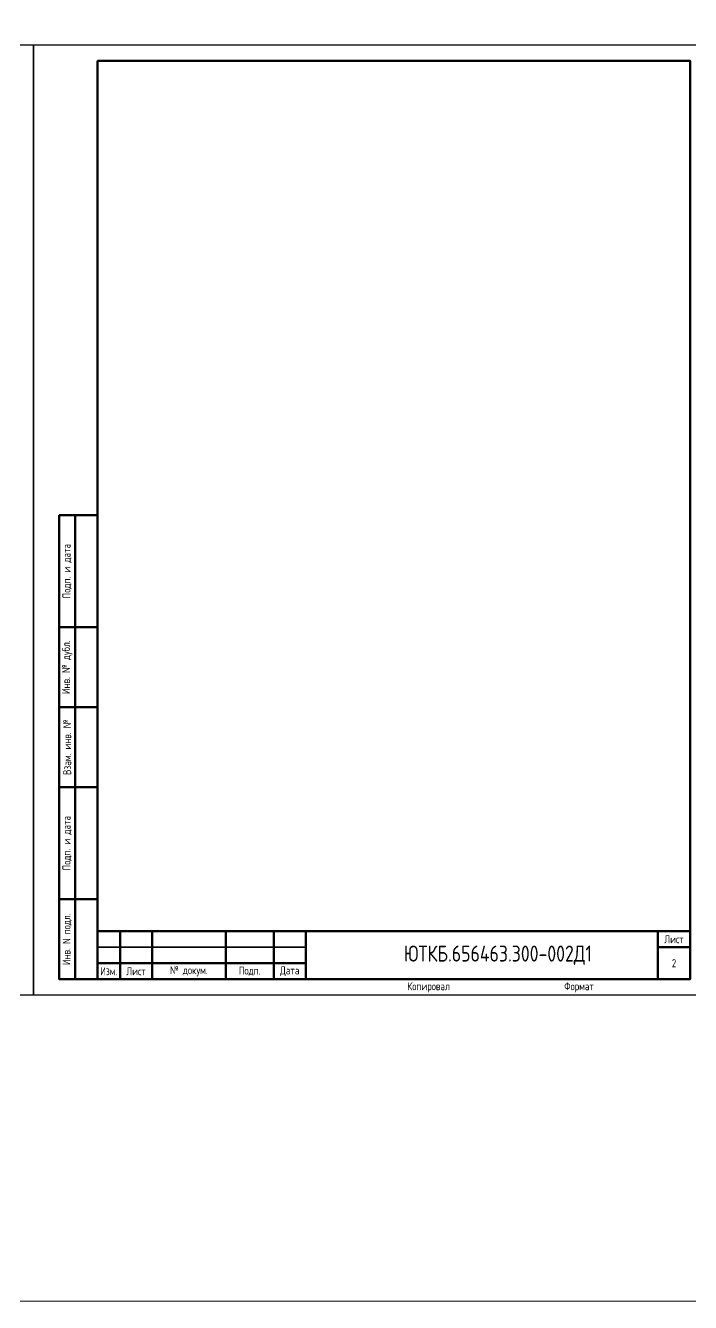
# Model space of a CAD drawing. Header units: millimetres. Extents: x -1315 to 7958, y -96 to 618.
# Drawn here: x -842.3 to -634.7, y -96 to 303 of the extents above; entities that cross this region are included whole.
import ezdxf

# ---------------------------------------------------------------- set-up
doc = ezdxf.new("R2010")
doc.units = ezdxf.units.MM
doc.styles.add('Gost_type_A', font='GOST_A.TTF')

# ---------------------------------------------------------------- blocks, each defined once
blk = doc.blocks.new('Штамп левый нижний')
at = {"lineweight": 50}
for points in [[(-12, 145), (-7, 145), (-7, 110), (-12, 110)], [(-7, 145), (0, 145), (0, 110), (-7, 110)], [(-12, 110), (-7, 110), (-7, 85), (-12, 85)], [(-7, 110), (0, 110), (0, 85), (-7, 85)], [(-12, 85), (-7, 85), (-7, 60), (-12, 60)], [(-7, 85), (0, 85), (0, 60), (-7, 60)], [(-12, 60), (-7, 60), (-7, 25), (-12, 25)], [(-7, 60), (0, 60), (0, 25), (-7, 25)], [(-12, 25), (-7, 25), (-7, 0), (-12, 0)], [(-7, 25), (0, 25), (0, 0), (-7, 0)]]:
    blk.add_lwpolyline(points, close=True, dxfattribs=at)
at = {"char_height": 2.5, "attachment_point": 5, "rotation": 90, "style": 'Gost_type_A'}
for s, insert, width in [('Подп. и дата', (-9.5, 127.5), 35), ('Инв. № дубл.', (-9.5, 97.5), 25), ('Взам. инв. №', (-9.5, 72.5), 25), ('Подп. и дата', (-9.5, 42.5), 35), ('Инв. N подл.', (-9.5, 12.5), 25)]:
    blk.add_mtext(s, dxfattribs=dict(at, insert=insert, width=width))
blk = doc.blocks.new('Формат_А4')
blk.add_lwpolyline([(0, 297), (0, 0), (-210, 0), (-210, 297)], close=True)
at = {"lineweight": 50}
blk.add_lwpolyline([(-190, 292), (-5, 292), (-5, 5), (-190, 5)], close=True, dxfattribs=at)
blk = doc.blocks.new('Штамп малый нижний')
at = {"lineweight": 50}
for points in [[(-185, 15), (-178, 15), (-178, 5), (-185, 5)], [(-178, 15), (-168, 15), (-168, 5), (-178, 5)], [(-168, 15), (-145, 15), (-145, 5), (-168, 5)], [(-145, 15), (-130, 15), (-130, 5), (-145, 5)], [(-130, 15), (-120, 15), (-120, 5), (-130, 5)], [(-120, 15), (-10, 15), (-10, 0), (-120, 0)], [(-10, 15), (0, 15), (0, 10), (-10, 10)], [(-10, 10), (0, 10), (0, 0), (-10, 0)], [(-185, 5), (-178, 5), (-178, 0), (-185, 0)], [(-178, 5), (-168, 5), (-168, 0), (-178, 0)], [(-168, 5), (-145, 5), (-145, 0), (-168, 0)], [(-145, 5), (-130, 5), (-130, 0), (-145, 0)], [(-130, 5), (-120, 5), (-120, 0), (-130, 0)]]:
    blk.add_lwpolyline(points, close=True, dxfattribs=at)
for points in [[(-185, 15), (-178, 15), (-178, 10), (-185, 10)], [(-178, 15), (-168, 15), (-168, 10), (-178, 10)], [(-168, 15), (-145, 15), (-145, 10), (-168, 10)], [(-145, 15), (-130, 15), (-130, 10), (-145, 10)], [(-130, 15), (-120, 15), (-120, 10), (-130, 10)], [(-185, 10), (-178, 10), (-178, 5), (-185, 5)], [(-178, 10), (-168, 10), (-168, 5), (-178, 5)], [(-168, 10), (-145, 10), (-145, 5), (-168, 5)], [(-145, 10), (-130, 10), (-130, 5), (-145, 5)], [(-130, 10), (-120, 10), (-120, 5), (-130, 5)]]:
    blk.add_lwpolyline(points, close=True)
at = {"char_height": 2.5, "style": 'Gost_type_A'}
for s, insert, width, attachment_point in [('Лист', (-5, 12.5), 10, 5), ('№ докум.', (-156.5, 2.5), 23, 5), ('Дата', (-125, 2.5), 10, 5), ('Изм.', (-181.5, 2.5), 7, 5), ('Лист', (-173, 2.5), 10, 5), ('Подп.', (-137.5, 2.5), 15, 5), ('Копировал', (-75, -2.53), 13.1202, 6), ('Формат', (-30, -2.53), 13.1202, 6)]:
    blk.add_mtext(s, dxfattribs=dict(at, insert=insert, width=width, attachment_point=attachment_point))

msp = doc.modelspace()

# ---------------------------------------------------------------- linework, layer by layer
msp.add_lwpolyline([(-1315, 612), (7958.16, 618), (7958.16, -90), (-1315, -96)], close=True)

# ---------------------------------------------------------------- block references
for name, p in [('Формат_А4', (-839.81, 0)), ('Формат_А4', (-629.81, 0)), ('Штамп левый нижний', (-819.81, 5)), ('Штамп малый нижний', (-634.81, 5))]:
    msp.add_blockref(name, p)

# ---------------------------------------------------------------- texts
at = {"attachment_point": 5, "style": 'Gost_type_A'}
for s, insert, char_height, width in [('ЮТКБ.656463.300-002Д1', (-694.81, 12.5), 5, 120), ('2', (-639.81, 10), 2.5, 10)]:
    msp.add_mtext(s, dxfattribs=dict(at, insert=insert, char_height=char_height, width=width))

doc.saveas('drawing.dxf')
